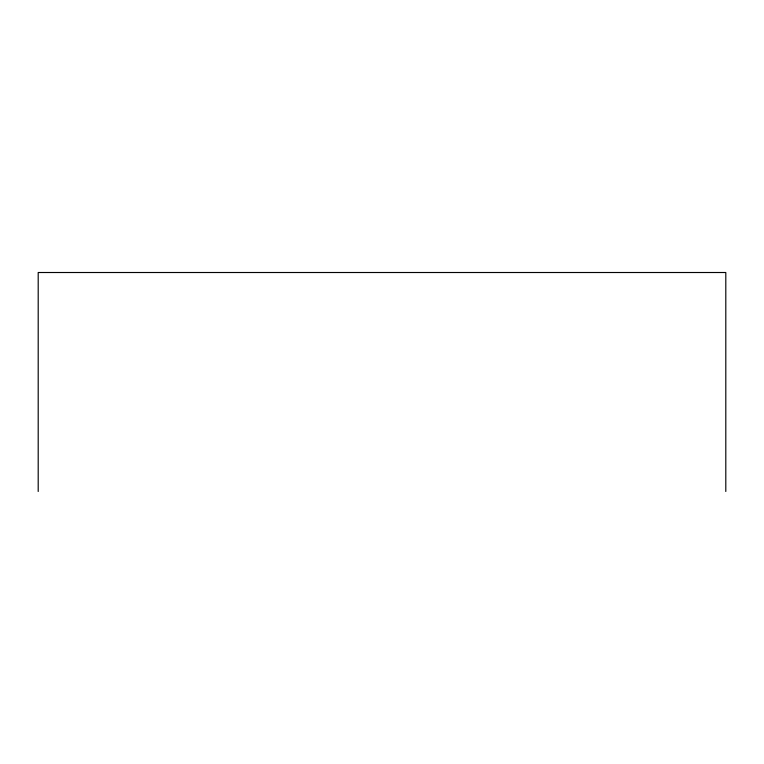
<?xml version="1.0" encoding="UTF-8"?>
<svg xmlns="http://www.w3.org/2000/svg" width="764" height="764" viewBox="0 0 764 764"><rect width="100%" height="100%" fill="white"/><g stroke="black" fill="none" stroke-linecap="round" stroke-linejoin="round"><path stroke-width="1.15" d="M725.8 491.491L725.8 272.509L38.2 272.509L38.2 491.491"/></g></svg>
